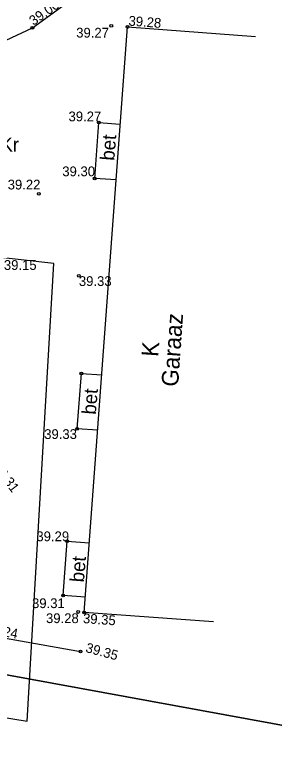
# Model space of a CAD drawing. Extents: x 623802 to 624214, y 6453597 to 6454379.
# Drawn here: x 623969.3 to 623987.9, y 6454127.3 to 6454180.3 of the extents above; entities that cross this region are included whole.
import ezdxf

# ---------------------------------------------------------------- set-up
doc = ezdxf.new("R2010")
doc.units = 0
for name, color, linetype in [('HOONE', 7, 'Continuous'), ('HOONEDET', 7, 'Continuous'), ('KORGUS-EH2000', 7, 'Continuous'), ('MOOTPIIR', 7, 'Continuous'), ('PIIR', 7, 'Continuous'), ('TEE', 7, 'Continuous')]:
    doc.layers.add(name, color=color, linetype=linetype)

msp = doc.modelspace()

# ---------------------------------------------------------------- linework, layer by layer
at = {"layer": 'HOONE'}
msp.add_lwpolyline([(623983.499, 6454136.799), (623974.258, 6454137.482), (623977.359, 6454179.425), (623986.504, 6454178.749)], dxfattribs=at)
at = {"layer": 'HOONEDET'}
for points in [[(623976.548, 6454168.462), (623975.011, 6454168.576), (623975.307, 6454172.579), (623976.844, 6454172.466)], [(623975.223, 6454150.536), (623973.763, 6454150.644), (623974.055, 6454154.598), (623975.515, 6454154.49)], [(623974.338, 6454138.576), (623972.753, 6454138.693), (623973.041, 6454142.583), (623974.626, 6454142.466)]]:
    msp.add_lwpolyline(points, dxfattribs=at)
at = {"layer": 'KORGUS-EH2000'}
for centre in [(623976.197, 6454179.511), (623977.359, 6454179.425), (623970.552, 6454179.359), (623975.307, 6454172.579), (623975.011, 6454168.576), (623971.007, 6454167.468), (623973.877, 6454161.594), (623974.055, 6454154.598), (623973.763, 6454150.644), (623973.041, 6454142.583), (623972.753, 6454138.693), (623973.823, 6454137.514), (623974.258, 6454137.482), (623973.994, 6454134.677)]:
    msp.add_circle(centre, 0.1, dxfattribs=at)
at = {"layer": 'MOOTPIIR'}
msp.add_lwpolyline([(623911.311, 6454169.31), (623907.552, 6454139.855), (623970.168, 6454129.688), (623970.168, 6454129.688), (623972.083, 6454162.478)], close=True, dxfattribs=at)
at = {"layer": 'PIIR'}
msp.add_lwpolyline([(624131.75, 6454378.63), (624130.23, 6454285.59), (624031.22, 6454291.41), (624027.27, 6454267.36), (624129.69, 6454252.38), (624128.54, 6454181.1), (624128.38, 6454173.66), (624094.9, 6454192.48), (624002.33, 6454207.98), (623996.45, 6454127.93), (623938.99, 6454138.46), (623852.75, 6454154.14), (623854.86, 6454194.98), (623924.29, 6454186.24), (623938.16, 6454197.72), (623954.66, 6454225.37), (623974.61, 6454295.1), (623987.95, 6454315.9), (623994.98, 6454340.37), (623994.39, 6454354.61), (623994.29, 6454364.72), (623995.26, 6454376.8), (624001.58, 6454376.88), (624010.87, 6454377)], close=True, dxfattribs=at)
msp.add_lwpolyline([(623909.51, 6453974.63), (623918.37, 6454047.07), (623927.2, 6454097.19), (623938.99, 6454138.46), (623996.45, 6454127.93), (624002.33, 6454207.98), (624094.9, 6454192.48), (624128.38, 6454173.66), (624211.49, 6454156.03), (624213.75, 6454147.18), (624207.67, 6454137.56), (624177.26, 6454092.18), (624167.99, 6454072.85), (624160.28, 6454053.29), (624069.66, 6453815.88)], dxfattribs=at)
at = {"layer": 'TEE'}
for points in [[(623935.284, 6454176.254), (623948.629, 6454175.233), (623953.141, 6454174.984), (623957.423, 6454175.252), (623960.223, 6454175.675), (623964.884, 6454176.707), (623970.552, 6454179.359), (623974.395, 6454182.178)], [(623955.577, 6454150.81), (623954.657, 6454149.074), (623953.538, 6454147.787), (623952.279, 6454142.602), (623950.65, 6454139.45), (623949.847, 6454136.762), (623956.283, 6454135.726), (623961.635, 6454136.211), (623966.865, 6454135.957), (623973.994, 6454134.677)]]:
    msp.add_lwpolyline(points, dxfattribs=at)

# ---------------------------------------------------------------- texts
at = {"layer": 'HOONE'}
for s, height, rotation, p in [('bet', 1, 85.346, (623976.408, 6454169.815)), ('Garaaz', 1.2, 86.0299, (623980.975, 6454153.625)), ('K', 1.2, 86.0299, (623979.56, 6454155.768)), ('bet', 1, 85.346, (623975.092, 6454151.624)), ('bet', 1, 85.346, (623974.239, 6454139.609))]:
    msp.add_text(s, height=height, rotation=rotation, dxfattribs=at).set_placement(p)
at = {"layer": 'KORGUS-EH2000'}
for s, rotation, p in [('39.06', 35.1969, (623970.632, 6454179.496)), ('39.28', 355.7998, (623977.41, 6454179.523)), ('39.31', 307.0917, (623967.7, 6454147.879)), ('39.35', 355.9119, (623974.153, 6454136.719)), ('39.24', 349.2094, (623967.142, 6454136.026)), ('39.35', 344.8093, (623974.31, 6454134.651))]:
    msp.add_text(s, height=0.7, rotation=rotation, dxfattribs=at).set_placement(p)
for s, p in [('39.27', (623973.689, 6454178.662)), ('39.27', (623973.138, 6454172.664)), ('39.30', (623972.693, 6454168.729)), ('39.22', (623968.785, 6454167.783)), ('39.15', (623968.513, 6454162.018)), ('39.33', (623973.879, 6454160.867)), ('39.33', (623971.398, 6454149.906)), ('39.29', (623970.839, 6454142.582)), ('39.31', (623970.528, 6454137.791)), ('39.28', (623971.528, 6454136.717))]:
    msp.add_text(s, height=0.7, dxfattribs=at).set_placement(p)
at = {"layer": 'TEE'}
msp.add_text('A Kr', height=1, dxfattribs=at).set_placement((623966.996, 6454170.501))

doc.saveas('drawing.dxf')
